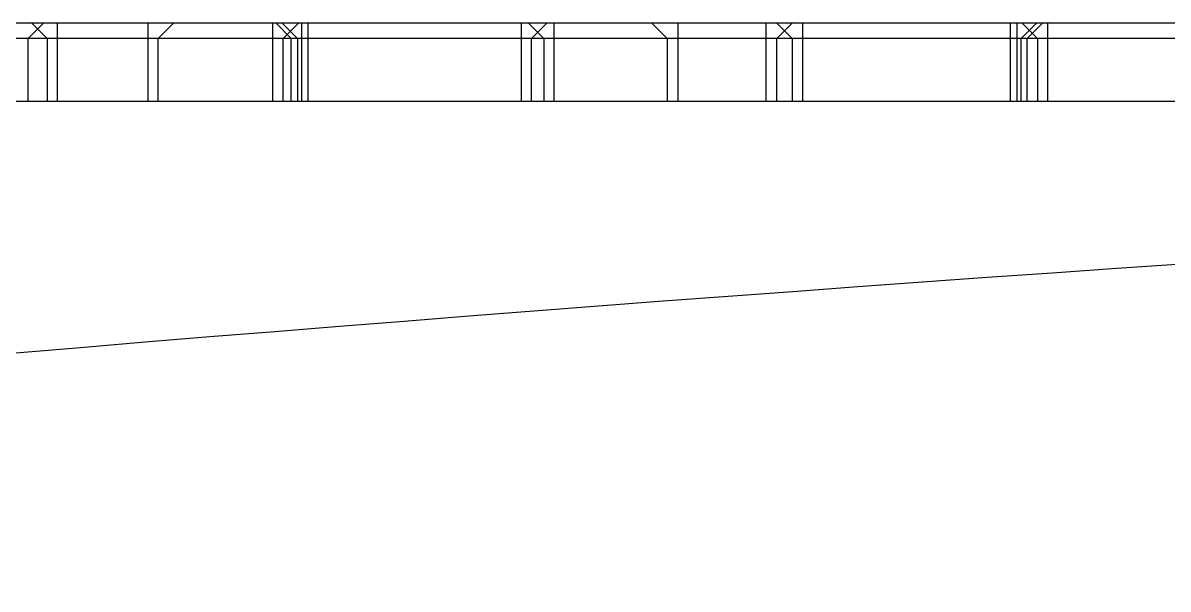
# Model space of a CAD drawing. Header units: inches. Extents: x -64 to 911, y 30 to 355.
# Drawn here: x 559.86 to 581.83, y 126.33 to 137.19 of the extents above; entities that cross this region are included whole.
import ezdxf

# ---------------------------------------------------------------- set-up
doc = ezdxf.new("R2010")
doc.units = ezdxf.units.IN
doc.layers.add('DEFAULT_2', color=8, linetype='Continuous')

msp = doc.modelspace()

# ---------------------------------------------------------------- linework, layer by layer
for p, q in [((515.06, 137.195), (833.356, 137.195)), ((515.06, 135.695), (833.356, 135.695))]:
    msp.add_line(p, q)
msp.add_arc((674.208, -1221.068), 1356.763, 83.263712, 96.736288)
at = {"layer": 'DEFAULT_2'}
for p, q in [((560.263, 137.195), (559.963, 136.895)), ((560.326, 136.895), (560.026, 137.195)), ((560.526, 135.695), (560.526, 137.195)), ((562.261, 137.195), (562.261, 135.695)), ((562.761, 137.195), (562.461, 136.895)), ((564.656, 135.695), (564.656, 137.195)), ((564.713, 137.195), (565.013, 136.895)), ((564.831, 137.195), (565.131, 136.895)), ((564.856, 136.895), (565.156, 137.195)), ((565.213, 135.695), (565.213, 137.195)), ((565.331, 137.195), (565.331, 135.695)), ((569.421, 137.195), (569.421, 135.695)), ((569.856, 136.895), (569.556, 137.195)), ((569.921, 137.195), (569.621, 136.895)), ((570.056, 135.695), (570.056, 137.195)), ((571.926, 137.195), (572.226, 136.895)), ((572.426, 137.195), (572.426, 135.695)), ((574.126, 135.695), (574.126, 137.195)), ((574.321, 137.195), (574.621, 136.895)), ((574.326, 136.895), (574.626, 137.195)), ((574.821, 137.195), (574.821, 135.695)), ((578.813, 135.695), (578.813, 137.195)), ((578.931, 137.195), (578.931, 135.695)), ((579.313, 137.195), (579.013, 136.895)), ((579.326, 136.895), (579.026, 137.195)), ((579.431, 137.195), (579.131, 136.895)), ((579.526, 135.695), (579.526, 137.195)), ((809.215, 136.895), (522.326, 136.895)), ((559.963, 135.695), (559.963, 136.895)), ((560.326, 136.895), (560.326, 135.695)), ((562.461, 135.695), (562.461, 136.895)), ((564.856, 135.695), (564.856, 136.895)), ((565.013, 135.695), (565.013, 136.895)), ((565.131, 136.895), (565.131, 135.695)), ((569.621, 135.695), (569.621, 136.895)), ((569.856, 136.895), (569.856, 135.695)), ((572.226, 136.895), (572.226, 135.695)), ((574.326, 135.695), (574.326, 136.895)), ((574.621, 136.895), (574.621, 135.695)), ((579.013, 135.695), (579.013, 136.895)), ((579.131, 135.695), (579.131, 136.895)), ((579.326, 136.895), (579.326, 135.695))]:
    msp.add_line(p, q, dxfattribs=at)

doc.saveas('drawing.dxf')
